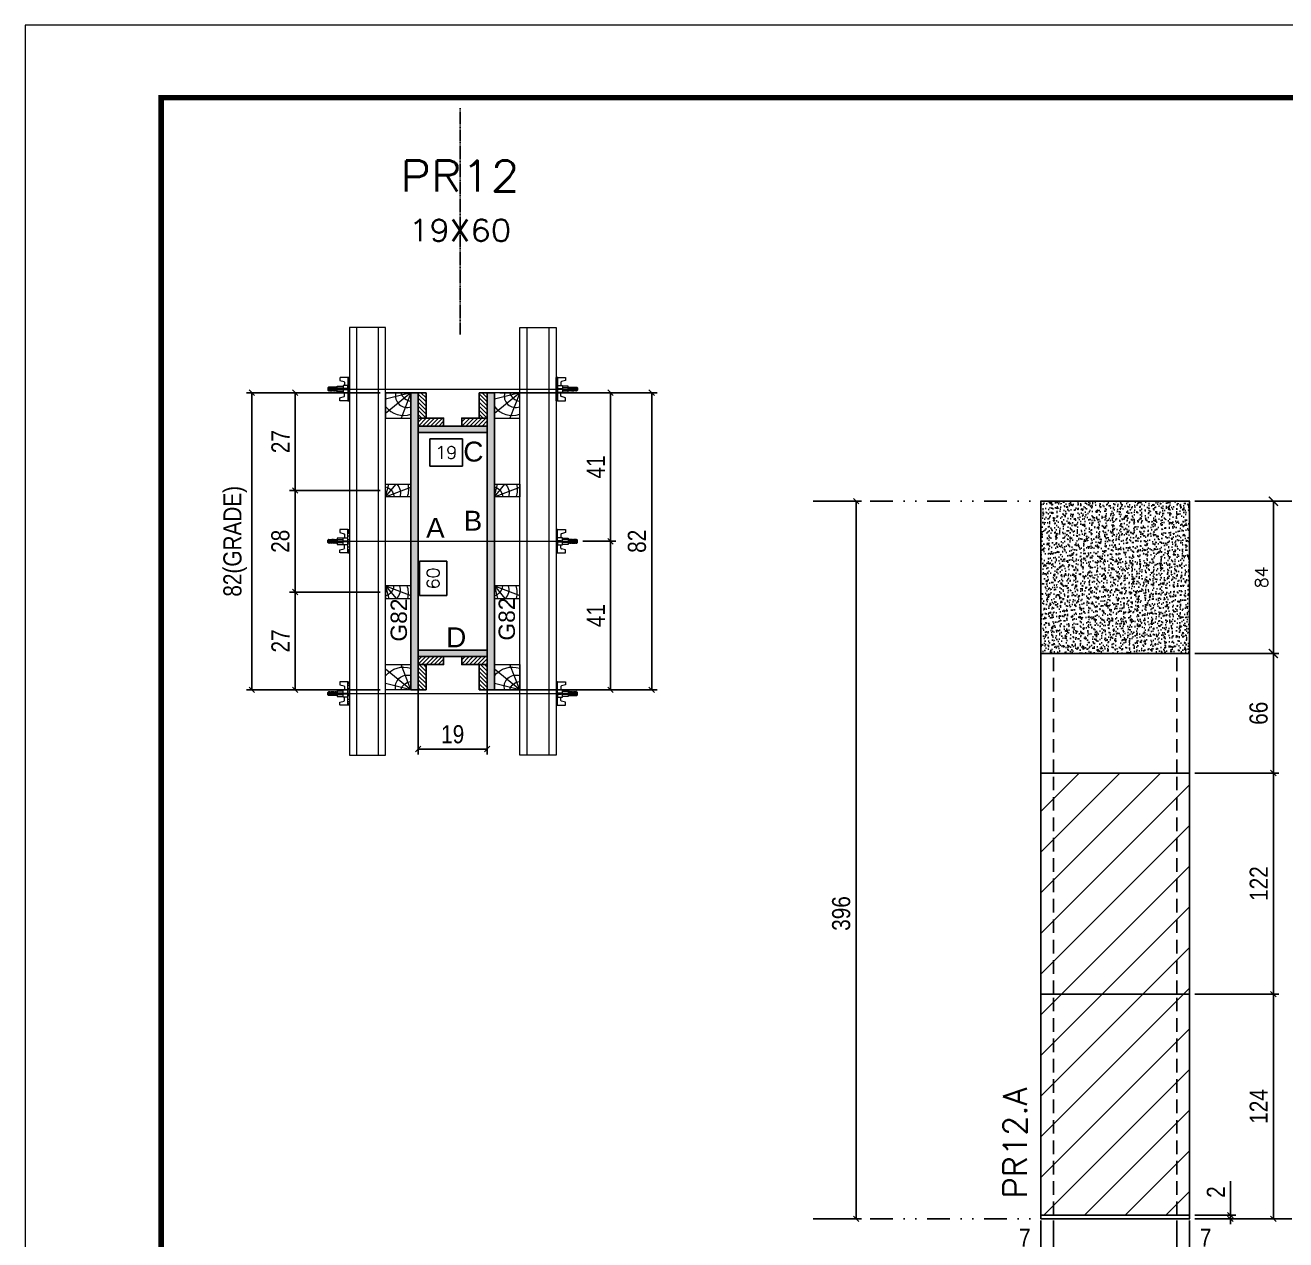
# Model space of a CAD drawing. Extents: x 2949 to 9230, y 1140 to 12527.
# Drawn here: x 2949 to 3644, y 3816 to 4487 of the extents above; entities that cross this region are included whole.
import ezdxf
from ezdxf.enums import TextEntityAlignment as Align

# ---------------------------------------------------------------- set-up
doc = ezdxf.new("R2010")
doc.units = 0
for name, pattern in [('DASHED', [0.75, 0.5, -0.25]), ('DIVIDE2', [0.625, 0.25, -0.125, 0, -0.125, 0, -0.125]), ('HIDDEN', [0.375, 0.25, -0.125])]:
    doc.linetypes.add(name, pattern=pattern)
for name, color, linetype in [('CHAPA', 1, 'Continuous'), ('COTA', 241, 'Continuous'), ('cotas', 4, 'Continuous'), ('MEIO_PONT', 93, 'Continuous'), ('Nível', 160, 'Continuous'), ('Painéis', 200, 'Continuous'), ('Romaneio', 10, 'Continuous'), ('SARRAFO', 251, 'Continuous'), ('Sarrafo de Pressão', 42, 'HIDDEN'), ('Texto de Titulo', 7, 'Continuous'), ('Texto Qtd Sarr', 242, 'Continuous'), ('TEXTO_GERAL', 7, 'Continuous')]:
    doc.layers.add(name, color=color, linetype=linetype)
for name, color, linetype, lineweight in [('Folhas', 255, 'Continuous', 9), ('Hachura', 251, 'Continuous', 9), ('Madeira', 126, 'Continuous', 18), ('Perfil Metálico', 224, 'Continuous', 18), ('SARRAFO DE PRESSAO', 251, 'DASHED', 9), ('Texto Seção', 7, 'Continuous', 15)]:
    doc.layers.add(name, color=color, linetype=linetype, lineweight=lineweight)
doc.styles.add('ARIAL', font='arial.ttf')
doc.styles.add('COTA TECNICA', font='techl___.ttf', dxfattribs={"height": 10})
doc.styles.add('COTA TECNICA 2X', font='techl___.ttf', dxfattribs={"height": 10})
doc.styles.add('COTA TECNICA-50', font='techl___.ttf', dxfattribs={"height": 10})
doc.styles.add('REGUA-120', font='ROMANS.shx', dxfattribs={"height": 15})
doc.styles.add('ROMANS', font='romans.shx')
doc.styles.add('SANSSERIF', font='sas_____.pfb')
doc.dimstyles.new('COTA PAINEL-50', dxfattribs={"dimtxt": 10, "dimasz": 3, "dimexe": 3, "dimexo": 3, "dimgap": 3, "dimtad": 1, "dimdec": 1, "dimzin": 12, "dimdsep": 46, "dimtxsty": 'COTA TECNICA-50', "dimblk1": 'OBLIQUE', "dimblk2": 'OBLIQUE', "dimsah": 1, "dimcen": 0.9, "dimclrd": 4, "dimclre": 4, "dimclrt": 240, "dimadec": 1, "dimazin": 3, "dimtfac": 1, "dimtdec": 1, "dimtmove": 0, "dimatfit": 3, "dimfxl": 1, "dimtolj": 1, "dimtzin": 12, "dimarcsym": 0})
doc.dimstyles.new('Cota Paínel', dxfattribs={"dimtxt": 7, "dimasz": 5, "dimexe": 3, "dimexo": 3, "dimgap": 3, "dimtad": 1, "dimdec": 1, "dimzin": 12, "dimdsep": 46, "dimtxsty": 'ROMANS', "dimblk": 'ARCHTICK', "dimcen": 0, "dimclrd": 4, "dimclre": 4, "dimclrt": 1, "dimadec": 1, "dimazin": 3, "dimtfac": 1, "dimtdec": 1, "dimtmove": 0, "dimatfit": 3, "dimldrblk": 'OBLIQUE', "dimfxl": 1, "dimtolj": 1, "dimtzin": 12, "dimarcsym": 0})
doc.dimstyles.new('PAINEL', dxfattribs={"dimtxt": 10, "dimasz": 3, "dimexe": 3, "dimexo": 3, "dimgap": 3, "dimtad": 1, "dimdec": 1, "dimzin": 12, "dimdsep": 46, "dimtxsty": 'COTA TECNICA', "dimblk1": 'OBLIQUE', "dimblk2": 'OBLIQUE', "dimsah": 1, "dimcen": 0.9, "dimclrd": 4, "dimclre": 4, "dimclrt": 240, "dimadec": 1, "dimazin": 3, "dimtfac": 1, "dimtdec": 1, "dimtmove": 0, "dimatfit": 3, "dimfxl": 1, "dimtolj": 1, "dimtzin": 12, "dimarcsym": 0})
doc.dimstyles.new('SECAO PILAR', dxfattribs={"dimtxt": 10, "dimasz": 3, "dimexe": 3, "dimexo": 3, "dimgap": 3, "dimtad": 1, "dimdec": 1, "dimlfac": 0.5, "dimzin": 12, "dimdsep": 46, "dimtxsty": 'COTA TECNICA 2X', "dimblk1": 'OBLIQUE', "dimblk2": 'OBLIQUE', "dimsah": 1, "dimcen": 0.9, "dimclrd": 256, "dimclre": 256, "dimclrt": 256, "dimadec": 1, "dimazin": 3, "dimtfac": 1, "dimtdec": 1, "dimtmove": 0, "dimatfit": 3, "dimfxl": 1, "dimtolj": 1, "dimtzin": 12, "dimarcsym": 0})
doc.dimstyles.new('SECÇÃO 2', dxfattribs={"dimtxt": 7, "dimasz": 6, "dimexe": 0.18, "dimexo": 2, "dimgap": -4, "dimtad": 3, "dimdec": 1, "dimlfac": 0.5, "dimzin": 12, "dimdsep": 46, "dimtxsty": 'ROMANS', "dimblk": 'ARCHTICK', "dimcen": 0.09, "dimse1": 1, "dimse2": 1, "dimsd1": 1, "dimsd2": 1, "dimclrd": 180, "dimclre": 5, "dimclrt": 1, "dimadec": 0, "dimazin": 3, "dimtfac": 1, "dimtdec": 1, "dimtofl": 0, "dimtmove": 0, "dimatfit": 3, "dimldrblk": 'ARCHTICK', "dimfxl": 1, "dimtolj": 1, "dimtzin": 0, "dimarcsym": 0})
pattern_1 = [(135, (-19725.5793, 13622.8389), (-1.12253202, -1.12253202), [])]
pattern_2 = [(135, (-19725.5793, 13407.8389), (-1.12253202, -1.12253202), [])]

# ---------------------------------------------------------------- blocks, each defined once
blk = doc.blocks.new('9999999999')
at = {"layer": 'Folhas'}
blk.add_lwpolyline([(98138.98, 34190.21), (99623.98, 34190.21), (99623.98, 35240.21), (98138.98, 35240.21)], close=True, dxfattribs=at)
at = {"layer": 'Folhas', "color": 30, "const_width": 3}
blk.add_lwpolyline([(98213.98, 34230.21), (99583.98, 34230.21), (99583.98, 35200.21), (98213.98, 35200.21)], close=True, dxfattribs=at)
blk = doc.blocks.new('_Oblique')
at = {"color": 0, "linetype": 'ByBlock', "lineweight": -2}
blk.add_line((-0.5, -0.5), (0.5, 0.5), dxfattribs=at)
blk = doc.blocks.new('*D145')
at = {"layer": 'cotas', "color": 4, "linetype": 'ByBlock', "lineweight": -2, "transparency": 16777216}
for p, q in [((3386.69, 4223.99), (3410.41, 4223.99)), ((3407.41, 4223.99), (3407.41, 3827.99)), ((3386.69, 3827.99), (3410.41, 3827.99))]:
    blk.add_line(p, q, dxfattribs=at)
at = {"layer": 'Defpoints', "color": 0, "linetype": 'ByBlock', "transparency": 16777216}
for p in [(3383.69, 4223.99), (3383.69, 3827.99), (3407.41, 3827.99)]:
    blk.add_point(p, dxfattribs=at)
at = {"layer": 'cotas', "color": 4, "linetype": 'ByBlock', "lineweight": -2, "transparency": 16777216, "xscale": 3, "yscale": 3, "zscale": 3}
for p, rotation in [((3407.41, 4223.99), 90), ((3407.41, 3827.99), 270)]:
    blk.add_blockref('_Oblique', p, dxfattribs=dict(at, rotation=rotation))
at = {"layer": 'cotas', "color": 240, "linetype": 'ByBlock', "transparency": 16777216, "insert": (3399.16, 3996.49), "char_height": 10, "attachment_point": 5, "rotation": 90, "style": 'COTA TECNICA'}
blk.add_mtext('\\A1;396', dxfattribs=at)
blk = doc.blocks.new('*D155')
at = {"layer": 'COTA', "color": 180, "lineweight": -2, "transparency": 16777216}
for p, q in [((3181.6, 4190.89), (3166.6, 4190.89)), ((3166.6, 4190.89), (3166.6, 4171.89)), ((3181.6, 4171.89), (3181.6, 4190.89)), ((3166.6, 4171.89), (3181.6, 4171.89))]:
    blk.add_line(p, q, dxfattribs=at)
at = {"layer": 'Defpoints', "color": 0, "transparency": 16777216}
for p in [(3165.83, 4261.89), (3165.83, 4141.89), (3185.6, 4141.89)]:
    blk.add_point(p, dxfattribs=at)
at = {"layer": 'COTA', "color": 1, "transparency": 16777216, "insert": (3174.1, 4181.39), "char_height": 7, "attachment_point": 5, "rotation": 90, "style": 'ROMANS'}
blk.add_mtext('\\A1;60', dxfattribs=at)
blk = doc.blocks.new('_ArchTick')
at = {"color": 0, "linetype": 'ByBlock', "const_width": 0.15}
blk.add_lwpolyline([(-0.5, -0.5), (0.5, 0.5)], dxfattribs=at)
blk = doc.blocks.new('*D156')
at = {"layer": 'COTA', "lineweight": -2, "transparency": 16777216}
for p, q in [((3210.83, 4283.89), (3297.6, 4283.89)), ((3294.6, 4283.89), (3294.6, 4119.89)), ((3210.83, 4119.89), (3297.6, 4119.89))]:
    blk.add_line(p, q, dxfattribs=at)
at = {"layer": 'Defpoints', "color": 0, "transparency": 16777216}
for p in [(3207.83, 4283.89), (3207.83, 4119.89), (3294.6, 4119.89)]:
    blk.add_point(p, dxfattribs=at)
at = {"layer": 'COTA', "lineweight": -2, "transparency": 16777216, "xscale": 3, "yscale": 3, "zscale": 3}
for p, rotation in [((3294.6, 4283.89), 90), ((3294.6, 4119.89), 270)]:
    blk.add_blockref('_Oblique', p, dxfattribs=dict(at, rotation=rotation))
at = {"layer": 'COTA', "transparency": 16777216, "insert": (3286.51, 4201.89), "char_height": 10, "attachment_point": 5, "rotation": 90, "style": 'COTA TECNICA 2X'}
blk.add_mtext('\\A1;82', dxfattribs=at)
blk = doc.blocks.new('*D157')
at = {"layer": 'COTA', "lineweight": -2, "transparency": 16777216}
for p, q in [((3244.83, 4283.89), (3274.83, 4283.89)), ((3271.83, 4283.89), (3271.83, 4201.89)), ((3256.63, 4201.89), (3274.83, 4201.89))]:
    blk.add_line(p, q, dxfattribs=at)
at = {"layer": 'Defpoints', "color": 0, "transparency": 16777216}
for p in [(3241.83, 4283.89), (3253.63, 4201.89), (3271.83, 4201.89)]:
    blk.add_point(p, dxfattribs=at)
at = {"layer": 'COTA', "lineweight": -2, "transparency": 16777216, "xscale": 3, "yscale": 3, "zscale": 3}
for p, rotation in [((3271.83, 4283.89), 90), ((3271.83, 4201.89), 270)]:
    blk.add_blockref('_Oblique', p, dxfattribs=dict(at, rotation=rotation))
at = {"layer": 'COTA', "transparency": 16777216, "insert": (3263.76, 4242.89), "char_height": 10, "attachment_point": 5, "rotation": 90, "style": 'COTA TECNICA 2X'}
blk.add_mtext('\\A1;41', dxfattribs=at)
blk = doc.blocks.new('*D158')
at = {"layer": 'COTA', "lineweight": -2, "transparency": 16777216}
for p, q in [((3256.63, 4201.89), (3274.83, 4201.89)), ((3271.83, 4119.89), (3271.83, 4201.89)), ((3244.83, 4119.89), (3274.83, 4119.89))]:
    blk.add_line(p, q, dxfattribs=at)
at = {"layer": 'Defpoints', "color": 0, "transparency": 16777216}
for p in [(3253.63, 4201.89), (3271.83, 4201.89), (3241.83, 4119.89)]:
    blk.add_point(p, dxfattribs=at)
at = {"layer": 'COTA', "lineweight": -2, "transparency": 16777216, "xscale": 3, "yscale": 3, "zscale": 3}
for p, rotation in [((3271.83, 4201.89), 90), ((3271.83, 4119.89), 270)]:
    blk.add_blockref('_Oblique', p, dxfattribs=dict(at, rotation=rotation))
at = {"layer": 'COTA', "transparency": 16777216, "insert": (3263.76, 4160.89), "char_height": 10, "attachment_point": 5, "rotation": 90, "style": 'COTA TECNICA 2X'}
blk.add_mtext('\\A1;41', dxfattribs=at)
blk = doc.blocks.new('*D159')
at = {"layer": 'COTA', "color": 180, "lineweight": -2, "transparency": 16777216}
for p, q in [((3190.27, 4258.43), (3172.27, 4258.43)), ((3172.27, 4258.43), (3172.27, 4243.43)), ((3190.27, 4243.43), (3190.27, 4258.43)), ((3172.27, 4243.43), (3190.27, 4243.43))]:
    blk.add_line(p, q, dxfattribs=at)
at = {"layer": 'Defpoints', "color": 0, "transparency": 16777216}
for p in [(3165.83, 4261.89), (3203.83, 4261.89), (3203.83, 4239.43)]:
    blk.add_point(p, dxfattribs=at)
at = {"layer": 'COTA', "color": 1, "transparency": 16777216, "insert": (3181.27, 4250.93), "char_height": 7, "attachment_point": 5, "style": 'ROMANS'}
blk.add_mtext('\\A1;19', dxfattribs=at)
blk = doc.blocks.new('titulo1')
at = {"layer": 'Defpoints', "color": 252, "linetype": 'HIDDEN', "ltscale": 2}
blk.add_line((0, 0), (0, 125), dxfattribs=at)
at = {"layer": 'Defpoints', "style": 'ROMANS', "oblique": 15}
blk.add_attdef('FOLHA', text='', height=10, dxfattribs=at).set_placement((0, 15.58), align=Align.MIDDLE_CENTER)
at = {"layer": 'Texto Qtd Sarr', "color": 3, "style": 'ROMANS', "oblique": 15}
for tag, height, p in [('TITULO', 17, (0, 71.45)), ('SEÇÃO', 12, (0, 41.55))]:
    blk.add_attdef(tag, text='', height=height, dxfattribs=at).set_placement(p, align=Align.MIDDLE_CENTER)
blk = doc.blocks.new('PONTALETE')
at = {"layer": 'Madeira'}
for q in [(2.71, 7), (7, 5.76), (7, 1.74)]:
    blk.add_line((0, 0), q, dxfattribs=at)
blk.add_lwpolyline([(0, 0), (7, 0), (7, 7), (0, 7)], close=True, dxfattribs=at)
for centre, radius, start, end in [((2.04, 0.06), 6.23, 37.2818, 109.0913), ((1.09, 0.9), 3.19, 343.603, 109.9847), ((-0.21, -0.78), 3.09, 14.6322, 86.0383)]:
    blk.add_arc(centre, radius, start, end, dxfattribs=at)
blk = doc.blocks.new('*D160')
at = {"layer": 'COTA', "lineweight": -2, "transparency": 16777216}
for p, q in [((3144.83, 4283.89), (3071.05, 4283.89)), ((3074.05, 4283.89), (3074.05, 4119.89)), ((3144.83, 4119.89), (3071.05, 4119.89))]:
    blk.add_line(p, q, dxfattribs=at)
at = {"layer": 'Defpoints', "color": 0, "transparency": 16777216}
for p in [(3147.83, 4283.89), (3074.05, 4119.89), (3147.83, 4119.89)]:
    blk.add_point(p, dxfattribs=at)
at = {"layer": 'COTA', "lineweight": -2, "transparency": 16777216, "xscale": 3, "yscale": 3, "zscale": 3}
for p, rotation in [((3074.05, 4283.89), 90), ((3074.05, 4119.89), 270)]:
    blk.add_blockref('_Oblique', p, dxfattribs=dict(at, rotation=rotation))
at = {"layer": 'COTA', "transparency": 16777216, "insert": (3064.83, 4201.89), "char_height": 10, "attachment_point": 5, "rotation": 90, "style": 'COTA TECNICA 2X'}
blk.add_mtext('\\A1;82(GRADE)', dxfattribs=at)
blk = doc.blocks.new('MEIO PONTALETE')
at = {"layer": 'Madeira'}
for q in [(2.71, 7), (3.5, 2.88), (3.5, 0.87)]:
    blk.add_line((0, 0), q, dxfattribs=at)
blk.add_lwpolyline([(0, 0), (3.5, 0), (3.5, 7), (0, 7)], close=True, dxfattribs=at)
for centre, radius, start, end in [((2.04, 0.06), 6.23, 76.4499, 109.0913), ((1.09, 0.9), 3.19, 40.9063, 109.9847), ((-0.21, -0.78), 3.09, 14.6322, 86.0383)]:
    blk.add_arc(centre, radius, start, end, dxfattribs=at)
blk = doc.blocks.new('*D161')
at = {"layer": 'COTA', "lineweight": -2, "transparency": 16777216}
for p, q in [((3144.83, 4173.89), (3094.89, 4173.89)), ((3097.89, 4173.89), (3097.89, 4119.89)), ((3144.83, 4119.89), (3094.89, 4119.89))]:
    blk.add_line(p, q, dxfattribs=at)
at = {"layer": 'Defpoints', "color": 0, "transparency": 16777216}
for p in [(3147.83, 4173.89), (3097.89, 4119.89), (3147.83, 4119.89)]:
    blk.add_point(p, dxfattribs=at)
at = {"layer": 'COTA', "lineweight": -2, "transparency": 16777216, "xscale": 3, "yscale": 3, "zscale": 3}
for p, rotation in [((3097.89, 4173.89), 90), ((3097.89, 4119.89), 270)]:
    blk.add_blockref('_Oblique', p, dxfattribs=dict(at, rotation=rotation))
at = {"layer": 'COTA', "transparency": 16777216, "insert": (3089.82, 4146.89), "char_height": 10, "attachment_point": 5, "rotation": 90, "style": 'COTA TECNICA 2X'}
blk.add_mtext('\\A1;27', dxfattribs=at)
blk = doc.blocks.new('C')
at = {"layer": 'Hachura', "color": 0}
for p, q in [((0, 3.22), (0, -3.22)), ((0.45, 3.22), (0, 3.22)), ((0.46, 3.16), (0, 3.16)), ((0.46, 3.05), (0, 3.05)), ((0.46, 2.88), (0, 2.88)), ((0, 2.75), (0, -1.16)), ((0.46, 2.65), (0, 2.65)), ((0.46, 2.23), (0, 2.23)), ((0.46, 1.51), (0, 1.51)), ((0.39, 0.49), (0.17, 0.49)), ((0.45, -3.23), (0.45, 3.22)), ((0.45, 3.22), (2.58, 3.22)), ((1.74, 0.97), (0.45, 0.97)), ((1.45, 0.1), (0.45, 0.1)), ((1.35, 1.94), (1.35, 0.96)), ((2.58, 2.39), (1.47, 2.09)), ((1.74, -0.97), (1.74, 0.97)), ((1.74, 0.97), (1.74, 0.84)), ((1.74, 0.97), (1.74, 0.84)), ((1.74, 0.84), (3.35, 0.84)), ((3.35, 0.45), (1.74, 0.45)), ((2.58, 3.22), (2.58, 2.39)), ((3.32, 0.84), (3.32, -0.84)), ((3.35, 0.84), (3.35, -0.84)), ((3.68, 0.45), (3.35, 0.45)), ((3.84, -0.52), (3.35, 0.45)), ((3.35, 0.06), (3.67, -0.57)), ((3.68, 0.45), (4.16, -0.52)), ((3.72, 0.5), (4.25, -0.57)), ((4.37, -0.55), (3.83, 0.53)), ((4.15, 0.45), (3.93, 0.45)), ((4.42, -0.52), (3.93, 0.45)), ((4.15, 0.45), (4.26, 0.45)), ((4.26, 0.45), (4.74, -0.52)), ((4.3, 0.5), (4.83, -0.57)), ((4.95, -0.55), (4.41, 0.53)), ((4.51, 0.45), (4.84, 0.45)), ((5, -0.52), (4.51, 0.45)), ((4.84, 0.45), (5.32, -0.52)), ((4.88, 0.5), (5.41, -0.57)), ((5.53, -0.55), (4.99, 0.53)), ((5.58, -0.52), (5.09, 0.45)), ((5.42, 0.45), (5.09, 0.45)), ((5.58, -0.52), (5.09, 0.45)), ((5.42, 0.45), (5.74, -0.19)), ((5.46, 0.5), (5.74, -0.07)), ((5.74, 0.19), (5.57, 0.53)), ((5.74, 0.32), (5.68, 0.45)), ((5.68, 0.45), (5.74, 0.45)), ((5.74, 0.45), (5.9, 0.29)), ((5.74, 0.45), (5.74, -0.52)), ((5.9, -0.36), (5.9, 0.29)), ((0.45, 0), (0, 0)), ((0.46, -1.52), (0, -1.52)), ((0.46, -2.23), (0, -2.23)), ((0.46, -2.65), (0, -2.65)), ((0.46, -2.88), (0, -2.88)), ((0.46, -3.05), (0, -3.05)), ((0.46, -3.16), (0, -3.16)), ((0, -3.22), (2.57, -3.22)), ((0.08, -0.48), (0.29, -0.48)), ((0.29, -0.48), (0.4, -0.48)), ((0.45, 0), (0.45, -0.97)), ((0.45, -0.16), (1.45, -0.16)), ((0.45, -0.65), (0.45, -0.32)), ((0.45, -3.23), (0.45, -0.65)), ((0.45, -0.97), (1.74, -0.97)), ((1.35, -1.94), (1.35, -0.97)), ((2.58, -2.39), (1.47, -2.1)), ((3.35, -0.32), (1.74, -0.32)), ((3.35, -0.84), (1.74, -0.84)), ((2.58, -3.23), (2.58, -2.39)), ((3.35, -0.07), (3.58, -0.52)), ((3.35, -0.52), (3.58, -0.52)), ((3.84, -0.52), (4.16, -0.52)), ((4.42, -0.52), (4.74, -0.52)), ((4.63, -0.52), (4.74, -0.52)), ((5, -0.52), (5.32, -0.52)), ((5.58, -0.52), (5.74, -0.52)), ((5.74, -0.52), (5.9, -0.36)), ((5.74, -0.52), (5.74, -0.52))]:
    blk.add_line(p, q, dxfattribs=at)
for centre, radius, start, end in [((1.52, 1.94), 0.161, 104.7436, 180), ((1.44, -0.03), 0.129, 272.695, 87.305), ((3.81, 0.39), 0.143, 25.5688, 154.4312), ((4.39, 0.39), 0.143, 25.5688, 154.4312), ((4.97, 0.39), 0.143, 25.5688, 154.4312), ((5.55, 0.39), 0.143, 25.5688, 154.4312), ((0.17, -0.37), 0.174, 221.744, 317.8592), ((1.52, -1.94), 0.161, 180, 255.2564), ((3.71, -0.4), 0.174, 222.1408, 318.256), ((4.29, -0.4), 0.174, 222.1408, 318.256), ((4.87, -0.4), 0.174, 222.1408, 318.256), ((5.45, -0.4), 0.174, 222.1408, 318.256), ((5.61, -0.4), 0.174, 317.8592, 318.256)]:
    blk.add_arc(centre, radius, start, end, dxfattribs=at)
blk = doc.blocks.new('*D162')
at = {"layer": 'COTA', "lineweight": -2, "transparency": 16777216}
for p, q in [((3144.83, 4283.89), (3094.89, 4283.89)), ((3097.89, 4283.89), (3097.89, 4229.89)), ((3144.83, 4229.89), (3094.89, 4229.89))]:
    blk.add_line(p, q, dxfattribs=at)
at = {"layer": 'Defpoints', "color": 0, "transparency": 16777216}
for p in [(3147.83, 4283.89), (3097.89, 4229.89), (3147.83, 4229.89)]:
    blk.add_point(p, dxfattribs=at)
at = {"layer": 'COTA', "lineweight": -2, "transparency": 16777216, "xscale": 3, "yscale": 3, "zscale": 3}
for p, rotation in [((3097.89, 4283.89), 90), ((3097.89, 4229.89), 270)]:
    blk.add_blockref('_Oblique', p, dxfattribs=dict(at, rotation=rotation))
at = {"layer": 'COTA', "transparency": 16777216, "insert": (3089.82, 4256.89), "char_height": 10, "attachment_point": 5, "rotation": 90, "style": 'COTA TECNICA 2X'}
blk.add_mtext('\\A1;27', dxfattribs=at)
blk = doc.blocks.new('*D163')
at = {"layer": 'COTA', "lineweight": -2, "transparency": 16777216}
for p, q in [((3144.83, 4229.89), (3094.89, 4229.89)), ((3097.89, 4229.89), (3097.89, 4173.89)), ((3144.83, 4173.89), (3094.89, 4173.89))]:
    blk.add_line(p, q, dxfattribs=at)
at = {"layer": 'Defpoints', "color": 0, "transparency": 16777216}
for p in [(3147.83, 4229.89), (3097.89, 4173.89), (3147.83, 4173.89)]:
    blk.add_point(p, dxfattribs=at)
at = {"layer": 'COTA', "lineweight": -2, "transparency": 16777216, "xscale": 3, "yscale": 3, "zscale": 3}
for p, rotation in [((3097.89, 4229.89), 90), ((3097.89, 4173.89), 270)]:
    blk.add_blockref('_Oblique', p, dxfattribs=dict(at, rotation=rotation))
at = {"layer": 'COTA', "transparency": 16777216, "insert": (3089.8, 4201.89), "char_height": 10, "attachment_point": 5, "rotation": 90, "style": 'COTA TECNICA 2X'}
blk.add_mtext('\\A1;28', dxfattribs=at)
blk = doc.blocks.new('*D755')
at = {"layer": 'COTA', "lineweight": -2, "transparency": 16777216}
for p, q in [((3165.83, 4135.29), (3165.83, 4084.25)), ((3203.83, 4135.29), (3203.83, 4084.25)), ((3165.83, 4087.25), (3203.83, 4087.25))]:
    blk.add_line(p, q, dxfattribs=at)
at = {"layer": 'Defpoints', "color": 0, "transparency": 16777216}
for p in [(3165.83, 4138.29), (3203.83, 4138.29), (3203.83, 4087.25)]:
    blk.add_point(p, dxfattribs=at)
at = {"layer": 'COTA', "lineweight": -2, "transparency": 16777216, "xscale": 3, "yscale": 3, "zscale": 3, "rotation": 180}
blk.add_blockref('_Oblique', (3165.83, 4087.25), dxfattribs=at)
at = {"layer": 'COTA', "lineweight": -2, "transparency": 16777216, "xscale": 3, "yscale": 3, "zscale": 3}
blk.add_blockref('_Oblique', (3203.83, 4087.25), dxfattribs=at)
at = {"layer": 'COTA', "transparency": 16777216, "insert": (3184.83, 4095.34), "char_height": 10, "attachment_point": 5, "style": 'COTA TECNICA 2X'}
blk.add_mtext('\\A1;19', dxfattribs=at)
blk = doc.blocks.new('*D352')
at = {"layer": 'COTA', "color": 4, "lineweight": -2, "transparency": 16777216}
for p, q in [((3509.27, 3826.99), (3509.27, 3772.82)), ((3591.27, 3826.99), (3591.27, 3772.82)), ((3509.27, 3775.82), (3591.27, 3775.82))]:
    blk.add_line(p, q, dxfattribs=at)
at = {"layer": 'Defpoints', "color": 0, "transparency": 16777216}
for p in [(3509.27, 3829.99), (3591.27, 3829.99), (3591.27, 3775.82)]:
    blk.add_point(p, dxfattribs=at)
at = {"layer": 'COTA', "color": 4, "lineweight": -2, "transparency": 16777216, "xscale": 3, "yscale": 3, "zscale": 3, "rotation": 180}
blk.add_blockref('_Oblique', (3509.27, 3775.82), dxfattribs=at)
at = {"layer": 'COTA', "color": 4, "lineweight": -2, "transparency": 16777216, "xscale": 3, "yscale": 3, "zscale": 3}
blk.add_blockref('_Oblique', (3591.27, 3775.82), dxfattribs=at)
at = {"layer": 'COTA', "color": 240, "transparency": 16777216, "insert": (3550.27, 3783.91), "char_height": 10, "attachment_point": 5, "style": 'COTA TECNICA'}
blk.add_mtext('\\A1;82', dxfattribs=at)
blk = doc.blocks.new('*D353')
at = {"layer": 'COTA', "color": 4, "lineweight": -2, "transparency": 16777216}
for p, q in [((3594.27, 3951.99), (3640.51, 3951.99)), ((3637.51, 3827.99), (3637.51, 3951.99)), ((3594.27, 3827.99), (3640.51, 3827.99))]:
    blk.add_line(p, q, dxfattribs=at)
at = {"layer": 'Defpoints', "color": 0, "transparency": 16777216}
for p in [(3591.27, 3951.99), (3637.51, 3951.99), (3591.27, 3827.99)]:
    blk.add_point(p, dxfattribs=at)
at = {"layer": 'COTA', "color": 4, "lineweight": -2, "transparency": 16777216, "xscale": 3, "yscale": 3, "zscale": 3}
for p, rotation in [((3637.51, 3951.99), 90), ((3637.51, 3827.99), 270)]:
    blk.add_blockref('_Oblique', p, dxfattribs=dict(at, rotation=rotation))
at = {"layer": 'COTA', "color": 240, "transparency": 16777216, "insert": (3629.44, 3889.99), "char_height": 10, "attachment_point": 5, "rotation": 90, "style": 'COTA TECNICA-50'}
blk.add_mtext('\\A1;124', dxfattribs=at)
blk = doc.blocks.new('*D354')
at = {"layer": 'COTA', "color": 4, "lineweight": -2, "transparency": 16777216}
for p, q in [((3613.8, 3829.99), (3613.8, 3848.79)), ((3594.27, 3829.99), (3616.8, 3829.99)), ((3594.27, 3827.99), (3616.8, 3827.99)), ((3613.8, 3827.99), (3613.8, 3829.99)), ((3613.8, 3827.99), (3613.8, 3824.99))]:
    blk.add_line(p, q, dxfattribs=at)
at = {"layer": 'Defpoints', "color": 0, "transparency": 16777216}
for p in [(3591.27, 3829.99), (3591.27, 3827.99), (3613.8, 3827.99)]:
    blk.add_point(p, dxfattribs=at)
at = {"layer": 'COTA', "color": 4, "lineweight": -2, "transparency": 16777216, "xscale": 3, "yscale": 3, "zscale": 3}
for p, rotation in [((3613.8, 3829.99), 270), ((3613.8, 3827.99), 90)]:
    blk.add_blockref('_Oblique', p, dxfattribs=dict(at, rotation=rotation))
at = {"layer": 'COTA', "color": 240, "transparency": 16777216, "insert": (3605.8, 3842.74), "char_height": 10, "attachment_point": 5, "rotation": 90, "style": 'COTA TECNICA-50'}
blk.add_mtext('\\A1;2', dxfattribs=at)
blk = doc.blocks.new('*D355')
at = {"layer": 'COTA', "color": 4, "lineweight": -2, "transparency": 16777216}
for p, q in [((3509.27, 3824.99), (3509.27, 3806.48)), ((3516.27, 3826.99), (3516.27, 3806.48)), ((3509.27, 3809.48), (3494.54, 3809.48)), ((3516.27, 3809.48), (3509.27, 3809.48))]:
    blk.add_line(p, q, dxfattribs=at)
at = {"layer": 'Defpoints', "color": 0, "transparency": 16777216}
for p in [(3509.27, 3827.99), (3516.27, 3829.99), (3509.27, 3809.48)]:
    blk.add_point(p, dxfattribs=at)
at = {"layer": 'COTA', "color": 4, "lineweight": -2, "transparency": 16777216, "xscale": 3, "yscale": 3, "zscale": 3, "rotation": 180}
blk.add_blockref('_Oblique', (3509.27, 3809.48), dxfattribs=at)
at = {"layer": 'COTA', "color": 4, "lineweight": -2, "transparency": 16777216, "xscale": 3, "yscale": 3, "zscale": 3}
blk.add_blockref('_Oblique', (3516.27, 3809.48), dxfattribs=at)
at = {"layer": 'COTA', "color": 240, "transparency": 16777216, "insert": (3500.4, 3817.55), "char_height": 10, "attachment_point": 5, "style": 'COTA TECNICA-50'}
blk.add_mtext('\\A1;7', dxfattribs=at)
blk = doc.blocks.new('*D356')
at = {"layer": 'COTA', "color": 4, "lineweight": -2, "transparency": 16777216}
for p, q in [((3584.27, 3826.99), (3584.27, 3806.48)), ((3591.27, 3824.99), (3591.27, 3806.48)), ((3584.27, 3809.48), (3591.27, 3809.48)), ((3591.27, 3809.48), (3606, 3809.48))]:
    blk.add_line(p, q, dxfattribs=at)
at = {"layer": 'Defpoints', "color": 0, "transparency": 16777216}
for p in [(3584.27, 3829.99), (3591.27, 3827.99), (3591.27, 3809.48)]:
    blk.add_point(p, dxfattribs=at)
at = {"layer": 'COTA', "color": 4, "lineweight": -2, "transparency": 16777216, "xscale": 3, "yscale": 3, "zscale": 3, "rotation": 180}
blk.add_blockref('_Oblique', (3584.27, 3809.48), dxfattribs=at)
at = {"layer": 'COTA', "color": 4, "lineweight": -2, "transparency": 16777216, "xscale": 3, "yscale": 3, "zscale": 3}
blk.add_blockref('_Oblique', (3591.27, 3809.48), dxfattribs=at)
at = {"layer": 'COTA', "color": 240, "transparency": 16777216, "insert": (3600.14, 3817.55), "char_height": 10, "attachment_point": 5, "style": 'COTA TECNICA-50'}
blk.add_mtext('\\A1;7', dxfattribs=at)
blk = doc.blocks.new('*D357')
at = {"layer": 'Defpoints', "color": 0, "linetype": 'ByBlock', "transparency": 16777216}
for p in [(3591.27, 4073.99), (3637.51, 4073.99), (3591.27, 3951.99)]:
    blk.add_point(p, dxfattribs=at)
at = {"layer": 'Romaneio', "color": 4, "linetype": 'ByBlock', "lineweight": -2, "transparency": 16777216}
for p, q in [((3594.27, 4073.99), (3640.51, 4073.99)), ((3637.51, 3951.99), (3637.51, 4073.99)), ((3594.27, 3951.99), (3640.51, 3951.99))]:
    blk.add_line(p, q, dxfattribs=at)
at = {"layer": 'Romaneio', "color": 4, "linetype": 'ByBlock', "lineweight": -2, "transparency": 16777216, "xscale": 3, "yscale": 3, "zscale": 3}
for p, rotation in [((3637.51, 4073.99), 90), ((3637.51, 3951.99), 270)]:
    blk.add_blockref('_Oblique', p, dxfattribs=dict(at, rotation=rotation))
at = {"layer": 'Romaneio', "color": 240, "linetype": 'ByBlock', "transparency": 16777216, "insert": (3629.45, 4012.99), "char_height": 10, "attachment_point": 5, "rotation": 90, "style": 'COTA TECNICA'}
blk.add_mtext('\\A1;122', dxfattribs=at)
blk = doc.blocks.new('*D896')
at = {"layer": 'Defpoints', "color": 0, "linetype": 'ByBlock', "transparency": 16777216}
for p in [(3591.27, 4139.99), (3591.27, 4073.99), (3637.51, 4073.99)]:
    blk.add_point(p, dxfattribs=at)
at = {"layer": 'Romaneio', "color": 4, "linetype": 'ByBlock', "lineweight": -2, "transparency": 16777216}
for p, q in [((3594.27, 4139.99), (3640.51, 4139.99)), ((3637.51, 4139.99), (3637.51, 4073.99)), ((3594.27, 4073.99), (3640.51, 4073.99))]:
    blk.add_line(p, q, dxfattribs=at)
at = {"layer": 'Romaneio', "color": 4, "linetype": 'ByBlock', "lineweight": -2, "transparency": 16777216, "xscale": 3, "yscale": 3, "zscale": 3}
for p, rotation in [((3637.51, 4139.99), 90), ((3637.51, 4073.99), 270)]:
    blk.add_blockref('_Oblique', p, dxfattribs=dict(at, rotation=rotation))
at = {"layer": 'Romaneio', "color": 240, "linetype": 'ByBlock', "transparency": 16777216, "insert": (3629.41, 4106.99), "char_height": 10, "attachment_point": 5, "rotation": 90, "style": 'COTA TECNICA'}
blk.add_mtext('\\A1;66', dxfattribs=at)
blk = doc.blocks.new('*D1100')
at = {"layer": 'COTA', "color": 4, "lineweight": -2, "transparency": 16777216}
for p, q in [((3594.27, 4223.99), (3640.51, 4223.99)), ((3637.51, 4139.99), (3637.51, 4223.99)), ((3594.27, 4139.99), (3640.51, 4139.99))]:
    blk.add_line(p, q, dxfattribs=at)
at = {"layer": 'Defpoints', "color": 0, "transparency": 16777216}
for p in [(3591.27, 4223.99), (3637.51, 4223.99), (3591.27, 4139.99)]:
    blk.add_point(p, dxfattribs=at)
at = {"layer": 'COTA', "color": 4, "lineweight": -2, "transparency": 16777216, "xscale": 5, "yscale": 5, "zscale": 5}
for p, rotation in [((3637.51, 4223.99), 90), ((3637.51, 4139.99), 270)]:
    blk.add_blockref('_ArchTick', p, dxfattribs=dict(at, rotation=rotation))
at = {"layer": 'COTA', "color": 1, "transparency": 16777216, "insert": (3631.01, 4181.99), "char_height": 7, "attachment_point": 5, "rotation": 90, "style": 'ROMANS'}
blk.add_mtext('\\A1;84', dxfattribs=at)

msp = doc.modelspace()

# ---------------------------------------------------------------- hatches: boundary and pattern name
at = {"layer": 'COTA', "linetype": 'ByBlock'}
h = msp.add_hatch(dxfattribs=at)
h.set_pattern_fill('AR-CONC', color=256, scale=0.03)
h.set_pattern_definition([(50, (-3197, 0), (5.46554, -0.4781726), [0.5715, -6.2865]), (355, (-3197, 0), (-1.0573026, 5.7317054), [0.4572, -5.0292175]), (100.451445, (-3196.5445, -0.04), (4.4082374, 5.2535326), [0.4857003, -5.3427073]), (46.1842, (-3197, 1.524), (8.132371, -1.26127), [0.85725, -9.42975]), (96.63556, (-3196.322, 1.419), (7.122124, 7.422784), [0.728551, -8.014068]), (351.18415, (-3197, 1.524), (7.122124, 7.422784), [0.685799, -7.543792]), (21, (-3196.238, 1.143), (4.5484317, -3.067956), [0.5715, -6.2865]), (326, (-3196.238, 1.143), (1.854061, 5.525639), [0.4572, -5.0292]), (71.451445, (-3195.859, 0.8873), (6.4024926, 2.457683), [0.4857003, -5.342698]), (37.5, (-3197, 0), (0.0926581, 2.53665117), [0, -4.96824, 0, -5.1054, 0, -5.04825]), (7.5, (-3197, 0), (2.0045899, 3.0054172), [0, -2.91084, 0, -4.85394, 0, -1.92405]), (327.5, (-3198.6993, 0), (4.06771786, -0.1718623), [0, -1.905, 0, -5.9436, 0, -7.8867]), (317.5, (-3199.4613, 0), (4.4438754, 0.7627947), [0, -2.4765, 0, -3.94716, 0, -5.6007])])
h.paths.add_polyline_path([(3591.27, 4223.99), (3509.27, 4223.99), (3509.27, 4139.99), (3591.27, 4139.99)])
at = {"layer": 'Hachura'}
h = msp.add_hatch(color=256, dxfattribs=at)
h.dxf.hatch_style = 1
h.paths.add_polyline_path([(3165.83, 4119.89), (3161.83, 4119.89), (3161.83, 4283.89), (3165.83, 4283.89)])
h = msp.add_hatch(color=256, dxfattribs=at)
h.dxf.hatch_style = 1
h.paths.add_polyline_path([(3165.83, 4119.89), (3161.83, 4119.89), (3161.83, 4283.89), (3165.83, 4283.89)])
h = msp.add_hatch(dxfattribs=at)
h.set_pattern_fill('ANSI31', color=256, scale=0.5, angle=90, style=0)
h.set_pattern_definition(pattern_2)
h.paths.add_polyline_path([(3165.83, 4269.89), (3170.23, 4269.89), (3170.23, 4283.89), (3165.83, 4283.89)])
h = msp.add_hatch(dxfattribs=at)
h.set_pattern_fill('ANSI31', color=256, scale=0.5, angle=90, style=0)
h.set_pattern_definition(pattern_2)
h.paths.add_polyline_path([(3203.83, 4269.89), (3199.43, 4269.89), (3199.43, 4283.89), (3203.83, 4283.89)])
h = msp.add_hatch(color=256, dxfattribs=at)
h.dxf.hatch_style = 1
h.paths.add_polyline_path([(3203.83, 4119.89), (3207.83, 4119.89), (3207.83, 4283.89), (3203.83, 4283.89)])
h = msp.add_hatch(color=256, dxfattribs=at)
h.dxf.hatch_style = 1
h.paths.add_polyline_path([(3203.83, 4119.89), (3207.83, 4119.89), (3207.83, 4283.89), (3203.83, 4283.89)])
h = msp.add_hatch(dxfattribs=at)
h.set_pattern_fill('ANSI31', color=256, scale=0.5, style=0)
h.set_pattern_definition([(45, (12339.7807, 27194.8952), (-1.12253202, 1.12253202), [])])
h.paths.add_polyline_path([(3179.83, 4265.49), (3179.83, 4269.89), (3165.83, 4269.89), (3165.83, 4265.49)])
h = msp.add_hatch(dxfattribs=at)
h.set_pattern_fill('ANSI31', color=256, scale=0.5, style=0)
h.set_pattern_definition([(45, (12327.7807, 27194.8952), (-1.12253202, 1.12253202), [])])
h.paths.add_polyline_path([(3189.83, 4265.49), (3189.83, 4269.89), (3203.83, 4269.89), (3203.83, 4265.49)])
h = msp.add_hatch(color=256, dxfattribs=at)
h.dxf.hatch_style = 1
h.paths.add_polyline_path([(3165.83, 4265.49), (3165.83, 4261.89), (3203.83, 4261.89), (3203.83, 4265.49)])
h = msp.add_hatch(color=256, dxfattribs=at)
h.dxf.hatch_style = 1
h.paths.add_polyline_path([(3165.83, 4265.49), (3165.83, 4261.89), (3203.83, 4261.89), (3203.83, 4265.49)])
h = msp.add_hatch(color=256, dxfattribs=at)
h.dxf.hatch_style = 1
h.paths.add_polyline_path([(3165.83, 4141.89), (3165.83, 4138.29), (3203.83, 4138.29), (3203.83, 4141.89)])
h = msp.add_hatch(color=256, dxfattribs=at)
h.dxf.hatch_style = 1
h.paths.add_polyline_path([(3165.83, 4141.89), (3165.83, 4138.29), (3203.83, 4138.29), (3203.83, 4141.89)])
h = msp.add_hatch(dxfattribs=at)
h.set_pattern_fill('ANSI31', color=256, scale=0.5, style=0)
h.set_pattern_definition([(45, (12339.7807, 27240.8952), (-1.12253202, 1.12253202), [])])
h.paths.add_polyline_path([(3179.83, 4138.29), (3179.83, 4133.89), (3165.83, 4133.89), (3165.83, 4138.29)])
h = msp.add_hatch(dxfattribs=at)
h.set_pattern_fill('ANSI31', color=256, scale=0.5, style=0)
h.set_pattern_definition([(45, (12327.7807, 27240.8952), (-1.12253202, 1.12253202), [])])
h.paths.add_polyline_path([(3189.83, 4138.29), (3189.83, 4133.89), (3203.83, 4133.89), (3203.83, 4138.29)])
h = msp.add_hatch(dxfattribs=at)
h.set_pattern_fill('ANSI31', color=256, scale=0.5, angle=90, style=0)
h.set_pattern_definition(pattern_1)
h.paths.add_polyline_path([(3165.83, 4133.89), (3170.23, 4133.89), (3170.23, 4119.89), (3165.83, 4119.89)])
h = msp.add_hatch(dxfattribs=at)
h.set_pattern_fill('ANSI31', color=256, scale=0.5, angle=90, style=0)
h.set_pattern_definition(pattern_1)
h.paths.add_polyline_path([(3203.83, 4133.89), (3199.43, 4133.89), (3199.43, 4119.89), (3203.83, 4119.89)])
at = {"layer": 'Hachura', "linetype": 'ByBlock'}
h = msp.add_hatch(dxfattribs=at)
h.set_pattern_fill('ANSI31', color=256, scale=5)
h.set_pattern_definition([(45, (-129268.967, -22713.47), (-11.2253202, 11.2253202), [])])
h.paths.add_polyline_path([(3591.27, 4073.99), (3509.27, 4073.99), (3509.27, 3951.99), (3591.27, 3951.99)])
h.paths.add_polyline_path([(3591.27, 3951.99), (3509.27, 3951.99), (3509.27, 3829.99), (3591.27, 3829.99)])

# ---------------------------------------------------------------- linework, layer by layer
at = {"layer": 'CHAPA'}
for points in [[(3165.83, 4119.89), (3161.83, 4119.89), (3161.83, 4283.89), (3165.83, 4283.89)], [(3165.83, 4119.89), (3161.83, 4119.89), (3161.83, 4283.89), (3165.83, 4283.89)], [(3203.83, 4119.89), (3207.83, 4119.89), (3207.83, 4283.89), (3203.83, 4283.89)], [(3203.83, 4119.89), (3207.83, 4119.89), (3207.83, 4283.89), (3203.83, 4283.89)], [(3165.83, 4265.49), (3165.83, 4261.89), (3203.83, 4261.89), (3203.83, 4265.49)], [(3165.83, 4265.49), (3165.83, 4261.89), (3203.83, 4261.89), (3203.83, 4265.49)], [(3165.83, 4141.89), (3165.83, 4138.29), (3203.83, 4138.29), (3203.83, 4141.89)], [(3165.83, 4141.89), (3165.83, 4138.29), (3203.83, 4138.29), (3203.83, 4141.89)]]:
    msp.add_lwpolyline(points, close=True, dxfattribs=at)
at = {"layer": 'COTA', "linetype": 'ByBlock'}
msp.add_lwpolyline([(3509.27, 4139.99), (3591.27, 4139.99), (3591.27, 4223.99), (3509.27, 4223.99)], close=True, dxfattribs=at)
at = {"layer": 'Hachura'}
for p, q in [((3117.03, 4285.89), (3248.83, 4285.9)), ((3117.03, 4201.89), (3248.83, 4201.88)), ((3117.03, 4117.89), (3248.83, 4117.88))]:
    msp.add_line(p, q, dxfattribs=at)
at = {"layer": 'Madeira'}
for points in [[(3161.83, 4119.89), (3147.83, 4119.89), (3147.83, 4283.89), (3161.83, 4283.89)], [(3207.83, 4119.89), (3221.83, 4119.89), (3221.83, 4283.89), (3207.83, 4283.89)]]:
    msp.add_lwpolyline(points, close=True, dxfattribs=at)
at = {"layer": 'Nível', "color": 4, "linetype": 'DIVIDE2', "ltscale": 50}
for p, q in [((3383.69, 4223.99), (4394.03, 4223.99)), ((3383.69, 3827.99), (4394.03, 3827.99))]:
    msp.add_line(p, q, dxfattribs=at)
at = {"layer": 'Painéis'}
for p, q in [((3591.27, 4139.99), (3509.27, 4139.99)), ((3509.27, 4139.99), (3509.27, 3951.99)), ((3591.27, 3951.99), (3591.27, 4139.99)), ((3509.27, 4073.99), (3591.27, 4073.99)), ((3509.27, 3951.99), (3591.27, 3951.99))]:
    msp.add_line(p, q, dxfattribs=at)
for points in [[(3203.83, 4261.89), (3165.83, 4261.89), (3165.83, 4141.89), (3203.83, 4141.89)], [(3509.27, 3829.99), (3591.27, 3829.99), (3591.27, 3951.99), (3509.27, 3951.99)], [(3509.27, 3829.99), (3591.27, 3829.99), (3591.27, 3827.99), (3509.27, 3827.99)]]:
    msp.add_lwpolyline(points, close=True, dxfattribs=at)
at = {"layer": 'Perfil Metálico'}
for points in [[(3127.83, 4083.89), (3147.83, 4083.89), (3147.83, 4319.89), (3127.83, 4319.89)], [(3143.83, 4319.89), (3131.83, 4319.89), (3131.83, 4083.89), (3143.83, 4083.89)], [(3241.83, 4083.89), (3221.83, 4083.89), (3221.83, 4319.89), (3241.83, 4319.89)], [(3225.83, 4319.89), (3237.83, 4319.89), (3237.83, 4083.89), (3225.83, 4083.89)]]:
    msp.add_lwpolyline(points, close=True, dxfattribs=at)
at = {"layer": 'SARRAFO'}
for points in [[(3170.23, 4283.89), (3170.23, 4269.89), (3165.83, 4269.89), (3165.83, 4283.89)], [(3199.43, 4283.89), (3199.43, 4269.89), (3203.83, 4269.89), (3203.83, 4283.89)], [(3165.83, 4269.89), (3179.83, 4269.89), (3179.83, 4265.49), (3165.83, 4265.49)], [(3203.83, 4269.89), (3189.83, 4269.89), (3189.83, 4265.49), (3203.83, 4265.49)], [(3165.83, 4133.89), (3179.83, 4133.89), (3179.83, 4138.29), (3165.83, 4138.29)], [(3203.83, 4133.89), (3189.83, 4133.89), (3189.83, 4138.29), (3203.83, 4138.29)], [(3170.23, 4119.89), (3170.23, 4133.89), (3165.83, 4133.89), (3165.83, 4119.89)], [(3199.43, 4119.89), (3199.43, 4133.89), (3203.83, 4133.89), (3203.83, 4119.89)]]:
    msp.add_lwpolyline(points, close=True, dxfattribs=at)
at = {"layer": 'Sarrafo de Pressão', "ltscale": 30}
for p, q in [((3516.27, 4073.99), (3516.27, 4139.99)), ((3584.27, 4073.99), (3584.27, 4138.91)), ((3516.27, 3951.99), (3516.27, 4073.99)), ((3584.27, 3951.99), (3584.27, 4073.99)), ((3516.27, 3829.99), (3516.27, 3951.99)), ((3584.27, 3829.99), (3584.27, 3951.99))]:
    msp.add_line(p, q, dxfattribs=at)

# ---------------------------------------------------------------- block references
at = {"layer": 'Hachura', "linetype": 'Continuous', "yscale": 2, "zscale": 2, "rotation": 180}
for p, xscale in [((3127.83, 4285.89), 2), ((3241.83, 4285.89), -2)]:
    msp.add_blockref('C', p, dxfattribs=dict(at, xscale=xscale))
at = {"layer": 'Hachura', "linetype": 'Continuous', "yscale": 2, "zscale": 2}
for p, xscale in [((3127.83, 4201.89), -2), ((3241.83, 4201.89), 2), ((3127.83, 4117.89), -2), ((3241.83, 4117.89), 2)]:
    msp.add_blockref('C', p, dxfattribs=dict(at, xscale=xscale))
at = {"layer": 'MEIO_PONT'}
for name, p, xscale, yscale, zscale, rotation in [('PONTALETE', (3161.83, 4283.89), 2, 2, 2, 180), ('PONTALETE', (3221.83, 4283.89), 2, 2, 2, 180), ('MEIO PONTALETE', (3147.83, 4226.39), -1.999999997962732, 1.999999997962732, 1.999999997962732, 270), ('MEIO PONTALETE', (3207.83, 4226.39), -1.999999997962732, 1.999999997962732, 1.999999997962732, 270), ('MEIO PONTALETE', (3147.83, 4177.39), 1.999999997962732, 1.999999997962732, 1.999999997962732, 270), ('MEIO PONTALETE', (3207.83, 4177.39), 1.999999997962732, 1.999999997962732, 1.999999997962732, 270)]:
    msp.add_blockref(name, p, dxfattribs=dict(at, xscale=xscale, yscale=yscale, zscale=zscale, rotation=rotation))
at = {"layer": 'MEIO_PONT', "xscale": -2, "yscale": 2, "zscale": 2}
for p in [(3161.83, 4119.89), (3221.83, 4119.89)]:
    msp.add_blockref('PONTALETE', p, dxfattribs=at)
at = {"layer": 'SARRAFO DE PRESSAO', "color": 6, "linetype": 'ByBlock'}
msp.add_blockref('9999999999', (-95189.94, -30753.5), dxfattribs=at)
at = {"layer": 'Texto Seção'}
ref = msp.add_blockref('titulo1', (3188.89, 4315.99), dxfattribs=at)
ref.add_attrib('TITULO', 'PR12', dxfattribs={"layer": 'Texto de Titulo', "color": 7, "height": 17, "style": 'ROMANS', "width": 1.1}).set_placement((3188.89, 4403.49), align=Align.MIDDLE_CENTER)
ref.add_attrib('SEÇÃO', '19X60', dxfattribs={"layer": 'Texto de Titulo', "color": 7, "height": 12, "style": 'ROMANS', "width": 1.1}).set_placement((3188.89, 4373.49), align=Align.MIDDLE_CENTER)

# ---------------------------------------------------------------- texts
at = {"layer": 'Texto Seção', "insert": (3488.5, 3839.24), "char_height": 13, "width": 285.3299, "attachment_point": 1, "rotation": 90, "style": 'REGUA-120'}
msp.add_mtext('PR12.A', dxfattribs=at)
at = {"layer": 'TEXTO_GERAL', "style": 'ARIAL'}
for s, p in [('C', (3196.24, 4251.39)), ('A', (3175.29, 4209.33)), ('B', (3196, 4213.25)), ('D', (3186.79, 4148.89))]:
    msp.add_text(s, height=11, dxfattribs=at).set_placement(p, align=Align.MIDDLE_CENTER)
at = {"layer": 'TEXTO_GERAL', "color": 0, "linetype": 'Continuous', "style": 'SANSSERIF'}
for p in [(3155.1, 4146.55), (3214.66, 4147.1)]:
    msp.add_text('G82', height=9, rotation=90, dxfattribs=at).set_placement(p, align=Align.MIDDLE_LEFT)

# ---------------------------------------------------------------- dimensions: what is measured, and where the dimension line sits
at = {"layer": 'COTA'}
dim = msp.add_linear_dim(base=(3074.05, 4119.89), p1=(3147.83, 4283.89), p2=(3147.83, 4119.89), angle=270, text='<>(GRADE)', dimstyle='SECAO PILAR', dxfattribs=at)
dim.commit()
dim.dimension.update_dxf_attribs({"geometry": '*D160', "text_midpoint": (3064.83, 4201.89)})
for base, p1, p2, angle, dimstyle, picture, middle in [((3097.89, 4229.89), (3147.83, 4283.89), (3147.83, 4229.89), 270, 'SECAO PILAR', '*D162', (3089.82, 4256.89)), ((3294.6, 4119.89), (3207.83, 4283.89), (3207.83, 4119.89), 270, 'SECAO PILAR', '*D156', (3286.51, 4201.89)), ((3271.83, 4201.89), (3241.83, 4283.89), (3253.63, 4201.89), 270, 'SECAO PILAR', '*D157', (3263.76, 4242.89)), ((3097.89, 4173.89), (3147.83, 4229.89), (3147.83, 4173.89), 270, 'SECAO PILAR', '*D163', (3089.8, 4201.89)), ((3637.51, 4223.99), (3591.27, 4139.99), (3591.27, 4223.99), 90, 'Cota Paínel', '*D1100', (3631.01, 4181.99)), ((3271.83, 4201.89), (3241.83, 4119.89), (3253.63, 4201.89), 90, 'SECAO PILAR', '*D158', (3263.76, 4160.89)), ((3097.89, 4119.89), (3147.83, 4173.89), (3147.83, 4119.89), 270, 'SECAO PILAR', '*D161', (3089.82, 4146.89)), ((3637.51, 3951.99), (3591.27, 3827.99), (3591.27, 3951.99), 90, 'COTA PAINEL-50', '*D353', (3629.44, 3889.99)), ((3509.27, 3809.48), (3516.27, 3829.99), (3509.27, 3827.99), 180, 'COTA PAINEL-50', '*D355', (3500.4, 3817.55))]:
    dim = msp.add_linear_dim(base=base, p1=p1, p2=p2, angle=angle, dimstyle=dimstyle, dxfattribs=at)
    dim.commit()
    dim.dimension.update_dxf_attribs({"geometry": picture, "text_midpoint": middle})
for base, p1, p2, angle, dimstyle, picture, middle in [((3185.6, 4141.89), (3165.83, 4261.89), (3165.83, 4141.89), 270, 'SECÇÃO 2', '*D155', (3185.6, 4181.39)), ((3613.8, 3827.99), (3591.27, 3829.99), (3591.27, 3827.99), 90, 'COTA PAINEL-50', '*D354', (3613.8, 3842.74))]:
    dim = msp.add_linear_dim(base=base, p1=p1, p2=p2, angle=angle, dimstyle=dimstyle, dxfattribs=at)
    dim.commit()
    dim.dimension.update_dxf_attribs({"geometry": picture, "text_midpoint": middle, "dimtype": 160})
dim = msp.add_linear_dim(base=(3203.83, 4239.43), p1=(3165.83, 4261.89), p2=(3203.83, 4261.89), dimstyle='SECÇÃO 2', dxfattribs=at)
dim.commit()
dim.dimension.update_dxf_attribs({"geometry": '*D159', "text_midpoint": (3181.27, 4239.43), "dimtype": 160})
for base, p1, p2, dimstyle, picture, middle in [((3203.83, 4087.25), (3165.83, 4138.29), (3203.83, 4138.29), 'SECAO PILAR', '*D755', (3184.83, 4095.34)), ((3591.27, 3809.48), (3584.27, 3829.99), (3591.27, 3827.99), 'COTA PAINEL-50', '*D356', (3600.14, 3817.55))]:
    dim = msp.add_linear_dim(base=base, p1=p1, p2=p2, dimstyle=dimstyle, dxfattribs=at)
    dim.commit()
    dim.dimension.update_dxf_attribs({"geometry": picture, "text_midpoint": middle})
dim = msp.add_linear_dim(base=(3591.27, 3775.82), p1=(3509.27, 3829.99), p2=(3591.27, 3829.99), dimstyle='PAINEL', override={"dimarcsym": 2}, dxfattribs=at)
dim.commit()
dim.dimension.update_dxf_attribs({"geometry": '*D352', "text_midpoint": (3550.27, 3783.91)})
at = {"layer": 'cotas', "linetype": 'ByBlock'}
dim = msp.add_linear_dim(base=(3407.41, 3827.99), p1=(3383.69, 4223.99), p2=(3383.69, 3827.99), angle=90, dimstyle='PAINEL', dxfattribs=at)
dim.commit()
dim.dimension.update_dxf_attribs({"geometry": '*D145', "text_midpoint": (3407.41, 3996.49), "dimtype": 160})
at = {"layer": 'Romaneio', "linetype": 'ByBlock'}
dim = msp.add_linear_dim(base=(3637.51, 4073.99), p1=(3591.27, 4139.99), p2=(3591.27, 4073.99), angle=90, dimstyle='PAINEL', dxfattribs=at)
dim.commit()
dim.dimension.update_dxf_attribs({"geometry": '*D896', "text_midpoint": (3629.41, 4106.99)})
dim = msp.add_aligned_dim(p1=(3591.27, 3951.99), p2=(3591.27, 4073.99), distance=-46.24, dimstyle='PAINEL', dxfattribs=at)
dim.commit()
dim.dimension.update_dxf_attribs({"geometry": '*D357', "text_midpoint": (3629.45, 4012.99)})

doc.saveas('drawing.dxf')
